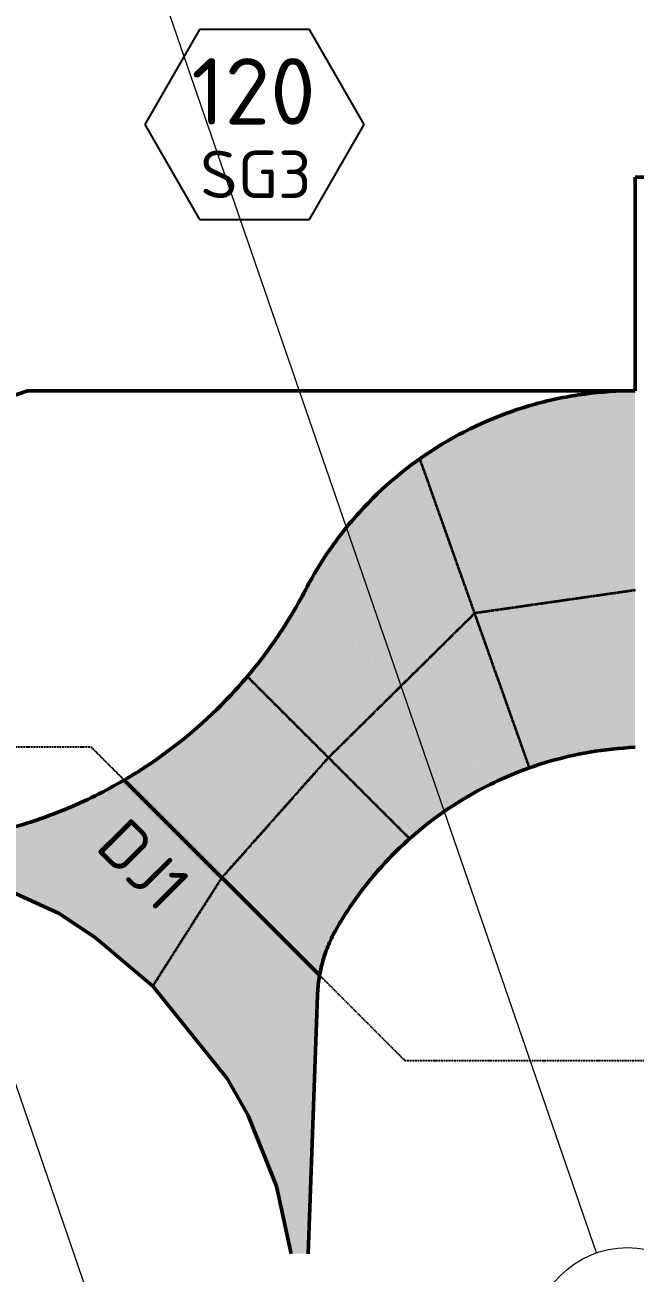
# Model space of a CAD drawing. Header units: millimetres. Extents: x 705 to 313061, y -3762 to 4071588.
# Drawn here: x 113694 to 126528, y 3941467 to 3967748 of the extents above; entities that cross this region are included whole.
import ezdxf

# ---------------------------------------------------------------- set-up
doc = ezdxf.new("R2010")
doc.units = ezdxf.units.MM
doc.linetypes.add('Boundary', pattern=[16, 5, -2, 5, -2, 0, -2])
doc.linetypes.add('Joint 1', pattern=[9.5, 7, -0.75, 1, -0.75])
for name, color, linetype, lineweight in [('A-060-M_DETAIL', 3, 'Continuous', 25), ('A-230-H-FLOOR', 190, 'Continuous', 13), ('A-230-M_FLOOR', 192, 'Continuous', 13), ('C-910-M_SITE_BOUND', 91, 'Boundary', 25), ('S-230-A-FLOOR', 171, 'Continuous', 18), ('Z-030-M_GRID', 191, 'Continuous', 13), ('Z-033_T_GRIDREF', 31, 'Continuous', 13), ('Z-060-M_DETAIL', 92, 'Continuous', 25)]:
    doc.layers.add(name, color=color, linetype=linetype, lineweight=lineweight)
doc.styles.add('ISOCPEUR_2', font='isocpeur.ttf', dxfattribs={"height": 1400})
doc.styles.add('ISOCPEUR_3', font='isocpeur.ttf', dxfattribs={"height": 1000})

# ---------------------------------------------------------------- blocks, each defined once
blk = doc.blocks.new('Family - ___-3870354-S1_001 - EXTERNAL PAVEMENT PLAN')
at = {"layer": 'C-910-M_SITE_BOUND'}
for p, q in [((-2420301, 3952544), (-2408301, 3952544)), ((-2408301, 3952544), (-2401701, 3945944)), ((-2401701, 3945944), (-2257301, 3945944))]:
    blk.add_line(p, q, dxfattribs=at)
blk = doc.blocks.new('NRP_Joint Location _v2_ - DJ1 - DOWELLED JOINT-4174741-S1_001 - EXTERNAL PAVEMENT PLAN')
at = {"layer": 'Z-060-M_DETAIL', "lineweight": 50}
blk.add_line((0, 0), (5812, 0), dxfattribs=at)
blk = doc.blocks.new('NRP_Joint Location _v2_ - SJ1 - SAWN JOINT _No Cradle_-4175613-S1_001 - EXTERNAL PAVEMENT PLAN')
at = {"layer": 'Z-060-M_DETAIL', "linetype": 'Joint 1', "lineweight": 35}
blk.add_line((0, 0), (4829, 0), dxfattribs=at)
blk = doc.blocks.new('NRP_Joint Location _v2_ - SJ1 - SAWN JOINT _No Cradle_-4175697-S1_001 - EXTERNAL PAVEMENT PLAN')
at = {"layer": 'Z-060-M_DETAIL', "linetype": 'Joint 1', "lineweight": 35}
blk.add_line((0, 0), (6904, 0), dxfattribs=at)
blk = doc.blocks.new('NRP_Joint Location _v2_ - SJ1 - SAWN JOINT _No Cradle_-4258095-S1_001 - EXTERNAL PAVEMENT PLAN')
at = {"layer": 'Z-060-M_DETAIL', "linetype": 'Joint 1', "lineweight": 35}
blk.add_line((0, 0), (2712, 0), dxfattribs=at)
blk = doc.blocks.new('NRP_Joint Location _v2_ - SJ1 - SAWN JOINT _No Cradle_-4258165-S1_001 - EXTERNAL PAVEMENT PLAN')
at = {"layer": 'Z-060-M_DETAIL', "linetype": 'Joint 1', "lineweight": 35}
blk.add_line((0, 0), (3379, 0), dxfattribs=at)
blk = doc.blocks.new('NRP_Joint Location _v2_ - SJ1 - SAWN JOINT _No Cradle_-4258225-S1_001 - EXTERNAL PAVEMENT PLAN')
at = {"layer": 'Z-060-M_DETAIL', "linetype": 'Joint 1', "lineweight": 35}
blk.add_line((0, 0), (4325, 0), dxfattribs=at)
blk = doc.blocks.new('NRP_Joint Location _v2_ - SJ1 - SAWN JOINT _No Cradle_-4258281-S1_001 - EXTERNAL PAVEMENT PLAN')
at = {"layer": 'Z-060-M_DETAIL', "linetype": 'Joint 1', "lineweight": 35}
blk.add_line((0, 0), (3407, 0), dxfattribs=at)
blk = doc.blocks.new('Grid - NRP_Grid-Head-320187-S1_001 - EXTERNAL PAVEMENT PLAN')
at = {"layer": 'Z-033_T_GRIDREF'}
blk.add_circle((0, 0), 5, dxfattribs=at)
blk = doc.blocks.new('NRP_Slab Tag _v2_ - Thickness with Description-1497716-S1_001 - EXTERNAL PAVEMENT PLAN')
at = {"layer": 'S-230-A-FLOOR', "lineweight": 25}
for p, q in [((-2.878, 4.989), (-5.765, -0.011)), ((2.895, 4.989), (-2.878, 4.989)), ((5.782, -0.011), (2.895, 4.989)), ((-5.765, -0.011), (-2.878, -5.011)), ((2.895, -5.011), (5.782, -0.011)), ((-2.878, -5.011), (2.895, -5.011))]:
    blk.add_line(p, q, dxfattribs=at)

msp = doc.modelspace()

# ---------------------------------------------------------------- hatches: boundary and pattern name
at = {"layer": 'A-230-H-FLOOR'}
for points in [[(123569, 3951799), (123920, 3951955), (124206, 3952068), (124498, 3952169), (124789, 3952258), (125086, 3952335), (125386, 3952400), (125688, 3952453), (125993, 3952494), (126315, 3952524), (126528, 3952537), (126528, 3960044), (126114, 3960033), (125860, 3960017), (125618, 3959994), (125316, 3959954), (125000, 3959898), (124719, 3959838), (124425, 3959763), (124133, 3959676), (123846, 3959578), (123562, 3959469), (123283, 3959349), (123008, 3959218), (122739, 3959076), (122462, 3958916), (122219, 3958762), (121968, 3958590), (121725, 3958408), (121488, 3958217), (121259, 3958016), (121039, 3957807), (120826, 3957590), (120622, 3957364), (120428, 3957131), (120183, 3956807), (120066, 3956642), (119900, 3956387), (119744, 3956126), (119599, 3955859), (123480, 3951891)], [(120159, 3948553), (120246, 3948714), (116432, 3952263), (116145, 3952071), (120067, 3948634)], [(116381, 3947505), (116145, 3952071), (115851, 3951889), (115180, 3948525), (116361, 3947522)], [(119848, 3947320), (119860, 3947503), (119883, 3947684), (119917, 3947864), (119962, 3948041), (120017, 3948216), (120083, 3948386), (120159, 3948553), (116145, 3952071), (116381, 3947505), (119120, 3947359)], [(115180, 3948525), (115851, 3951889), (115551, 3951717), (115146, 3951507), (114895, 3951387), (114619, 3951265), (114412, 3949036), (115146, 3948548)], [(114412, 3949036), (114619, 3951265), (114270, 3951126), (113973, 3951018), (113561, 3950888), (113312, 3950817), (112977, 3950733), (112639, 3950661), (112299, 3950601), (111956, 3950553), (111613, 3950516), (111268, 3950492), (112299, 3950000), (114320, 3949078)], [(117944, 3945561), (119848, 3947320), (116381, 3947505), (117908, 3945606)], [(118387, 3944785), (119848, 3947320), (117944, 3945561)], [(118985, 3943296), (119848, 3947320), (118387, 3944785), (118391, 3944775)], [(119293, 3941872), (119565, 3941872), (119848, 3947320), (118985, 3943296)], [(119655, 3941872), (119848, 3947320), (119565, 3941872)]]:
    msp.add_hatch(color=254, dxfattribs=at).paths.add_polyline_path(points)
h = msp.add_hatch(color=254, dxfattribs=at)
h.paths.add_polyline_path([(120246, 3948714), (120427, 3949013), (120572, 3949234), (120751, 3949484), (120939, 3949726), (121137, 3949961), (121345, 3950187), (121561, 3950405), (121786, 3950613), (122019, 3950813), (122260, 3951003), (122543, 3951206), (122764, 3951353), (123027, 3951513), (123295, 3951662), (123569, 3951799), (119599, 3955859), (119434, 3955555), (119259, 3955257), (119055, 3954940), (118878, 3954681), (118673, 3954403), (118391, 3954053), (118234, 3953869), (118001, 3953613), (117760, 3953366), (117449, 3953073), (117252, 3952898), (116986, 3952677), (116713, 3952465), (116432, 3952263), (119963, 3948978)])
h.paths.add_polyline_path([(119319, 3951266), (119319, 3951267), (119176, 3951302)])

# ---------------------------------------------------------------- linework, layer by layer
at = {"layer": 'A-230-M_FLOOR', "lineweight": 50}
for p, q in [((126528, 3964544), (126528, 3960044)), ((186528, 3964544), (126528, 3964544)), ((113745, 3960044), (94803, 3953522)), ((126528, 3960044), (113745, 3960044)), ((114412, 3949036), (112142, 3950071)), ((115180, 3948525), (114412, 3949036)), ((116381, 3947505), (115180, 3948525)), ((117944, 3945561), (116381, 3947505)), ((119848, 3947320), (119655, 3941872)), ((118387, 3944785), (117944, 3945561)), ((118985, 3943296), (118387, 3944785)), ((119293, 3941872), (118985, 3943296))]:
    msp.add_line(p, q, dxfattribs=at)
for points, knots in [([(119599, 3955859), (119763, 3956174), (120133, 3956780), (121033, 3957882), (122425, 3959008), (124070, 3959716), (125463, 3959999), (126171, 3960045), (126525, 3960044)], [-1, -1, -1, -1, -0.875, -0.75, -0.5, -0.25, -0.125, -0.000378, -0.000378, -0.000378, -0.000378]), ([(116432, 3952263), (117047, 3952690), (117941, 3953473), (118950, 3954735), (119399, 3955476), (119599, 3955859)], [-0.4666667, -0.4666667, -0.4666667, -0.4666667, -0.25, -0.125, 0, 0, 0, 0]), ([(126528, 3952537), (126208, 3952523), (125571, 3952456), (124573, 3952220), (123916, 3951965), (123569, 3951799)], [-1, -1, -1, -1, -0.875, -0.75, -0.6, -0.6, -0.6, -0.6]), ([(123569, 3951799), (123339, 3951689), (122550, 3951263), (121592, 3950499), (120757, 3949527), (120405, 3948992), (120246, 3948714)], [-0.6, -0.6, -0.6, -0.6, -0.5, -0.25, -0.125, 0, 0, 0, 0]), ([(111268, 3950492), (111700, 3950515), (112559, 3950618), (113678, 3950901), (114354, 3951153), (114619, 3951265)], [-1, -1, -1, -1, -0.875, -0.75, -0.6666667, -0.6666667, -0.6666667, -0.6666667]), ([(120159, 3948553), (120132, 3948498), (120056, 3948332), (119955, 3948044), (119876, 3947685), (119852, 3947442), (119848, 3947320)], [-0.875, -0.875, -0.875, -0.875, -0.75, -0.5, -0.25, 0, 0, 0, 0])]:
    msp.add_open_spline(points, degree=3, knots=knots, dxfattribs=at)
for points in [[(116145, 3952071), (116242, 3952133), (116338, 3952197), (116432, 3952263)], [(115851, 3951889), (115950, 3951948), (116048, 3952008), (116145, 3952071)], [(114619, 3951265), (115043, 3951444), (115456, 3951653), (115851, 3951889)], [(120246, 3948714), (120215, 3948661), (120187, 3948607), (120159, 3948553)]]:
    msp.add_open_spline(points, degree=3, dxfattribs=at)
at = {"layer": 'Z-030-M_GRID'}
for p, q in [((115887, 3938507), (70062, 4071588)), ((125720, 3941893), (81062, 4071588))]:
    msp.add_line(p, q, dxfattribs=at)

# ---------------------------------------------------------------- block references
at = {"layer": 'C-910-M_SITE_BOUND'}
msp.add_blockref('Family - ___-3870354-S1_001 - EXTERNAL PAVEMENT PLAN', (2523386, 0), dxfattribs=at)
at = {"layer": 'S-230-A-FLOOR', "lineweight": 25, "xscale": 399.9999999999997, "yscale": 399.9999999999997, "zscale": 399.9999999999997}
msp.add_blockref('NRP_Slab Tag _v2_ - Thickness with Description-1497716-S1_001 - EXTERNAL PAVEMENT PLAN', (118520, 3965653), dxfattribs=at)
at = {"layer": 'Z-033_T_GRIDREF', "xscale": 399.9999999999997, "yscale": 399.9999999999997, "zscale": 399.9999999999997, "rotation": 19.00040712021574}
msp.add_blockref('Grid - NRP_Grid-Head-320187-S1_001 - EXTERNAL PAVEMENT PLAN', (126371, 3940002), dxfattribs=at)
at = {"layer": 'Z-060-M_DETAIL', "linetype": 'Joint 1', "lineweight": 35}
for name, p, rotation in [('NRP_Joint Location _v2_ - SJ1 - SAWN JOINT _No Cradle_-4175697-S1_001 - EXTERNAL PAVEMENT PLAN', (124309, 3952106), 109.519839785678), ('NRP_Joint Location _v2_ - SJ1 - SAWN JOINT _No Cradle_-4258281-S1_001 - EXTERNAL PAVEMENT PLAN', (126528, 3955844), 188.1644616518416), ('NRP_Joint Location _v2_ - SJ1 - SAWN JOINT _No Cradle_-4258225-S1_001 - EXTERNAL PAVEMENT PLAN', (120079, 3952321), 44.65315554662153), ('NRP_Joint Location _v2_ - SJ1 - SAWN JOINT _No Cradle_-4175613-S1_001 - EXTERNAL PAVEMENT PLAN', (121786, 3950613), 135), ('NRP_Joint Location _v2_ - SJ1 - SAWN JOINT _No Cradle_-4258165-S1_001 - EXTERNAL PAVEMENT PLAN', (120079, 3952321), 228.4337184297223), ('NRP_Joint Location _v2_ - SJ1 - SAWN JOINT _No Cradle_-4258095-S1_001 - EXTERNAL PAVEMENT PLAN', (116381, 3947505), 57.52773692237222)]:
    msp.add_blockref(name, p, dxfattribs=dict(at, rotation=rotation))
at = {"layer": 'Z-060-M_DETAIL', "lineweight": 50, "rotation": 134.999999999998}
msp.add_blockref('NRP_Joint Location _v2_ - DJ1 - DOWELLED JOINT-4174741-S1_001 - EXTERNAL PAVEMENT PLAN', (119892, 3947738), dxfattribs=at)

# ---------------------------------------------------------------- texts
at = {"layer": 'A-060-M_DETAIL', "lineweight": 13, "insert": (115850, 3951119), "char_height": 1000, "width": 2308.86, "attachment_point": 1, "rotation": 315, "style": 'ISOCPEUR_3'}
msp.add_mtext('DJ1', dxfattribs=at)
at = {"layer": 'S-230-A-FLOOR', "lineweight": 13, "attachment_point": 1}
for s, insert, char_height, width, style in [('120', (117193, 3967049), 1400, 3238.82, 'ISOCPEUR_2'), ('SG3', (117379, 3965102), 1000, 2789.87, 'ISOCPEUR_3')]:
    msp.add_mtext(s, dxfattribs=dict(at, insert=insert, char_height=char_height, width=width, style=style))

doc.saveas('drawing.dxf')
